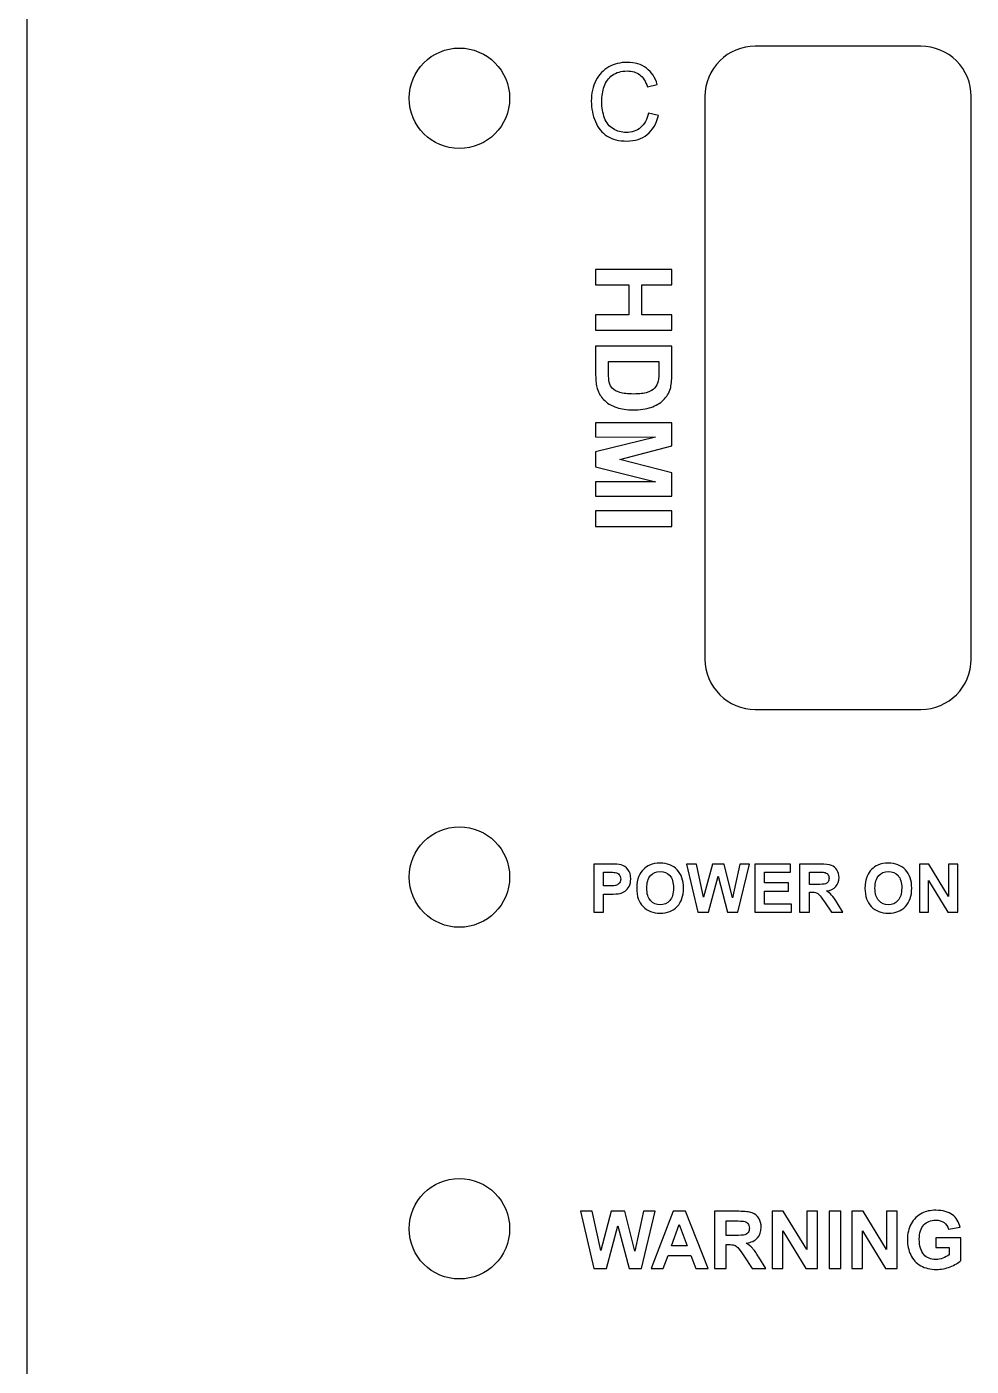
# Model space of a CAD drawing. Header units: millimetres. Extents: x -18 to 18, y -61 to 61.
# Drawn here: x -18.5 to 0.3, y -19.67 to 6.99 of the extents above; entities that cross this region are included whole.
import ezdxf

# ---------------------------------------------------------------- set-up
doc = ezdxf.new("R2010")
doc.units = ezdxf.units.MM
doc.header["$MEASUREMENT"] = 0
doc.layers.add('Layer 1', color=7, linetype='Continuous')

msp = doc.modelspace()

# ---------------------------------------------------------------- linework, layer by layer
at = {"layer": 'Layer 1', "lineweight": 25}
for points in [[(-18.5, 61), (-18.5, 61), (-18.5, -61), (-18.5, -61)], [(-0.7, 6.6), (-0.7, 6.6), (-4, 6.6), (-4, 6.6)], [(-5, 5.6), (-5, 5.6), (-5, -5.6), (-5, -5.6)], [(0.3, -5.6), (0.3, -5.6), (0.3, 5.6), (0.3, 5.6)], [(-0.7, -6.6), (-0.1477, -6.6), (0.3, -6.1523), (0.3, -5.6)], [(-4, -6.6), (-4, -6.6), (-0.7, -6.6), (-0.7, -6.6)]]:
    msp.add_open_spline(points, degree=3, dxfattribs=at)
for points, knots in [([(-8.8885, 5.563), (-8.8885, 6.1153), (-9.3362, 6.563), (-9.8885, 6.563), (-9.8885, 6.563), (-10.4408, 6.563), (-10.8885, 6.1153), (-10.8885, 5.563), (-10.8885, 5.563), (-10.8885, 5.0107), (-10.4408, 4.563), (-9.8885, 4.563), (-9.8885, 4.563), (-9.3362, 4.563), (-8.8885, 5.0107), (-8.8885, 5.563)], [0, 0, 0, 0, 0.2, 0.2, 0.2, 0.2, 0.4, 0.4, 0.4, 0.4, 0.6, 0.6, 0.6, 0.6, 1, 1, 1, 1]), ([(-4, 6.6), (-4.2652, 6.6), (-4.5196, 6.4946), (-4.7071, 6.3071), (-4.7071, 6.3071), (-4.8946, 6.1196), (-5, 5.8652), (-5, 5.6)], [0, 0, 0, 0, 0.3333333, 0.3333333, 0.3333333, 0.3333333, 1, 1, 1, 1]), ([(0.3, 5.6), (0.3, 5.8652), (0.1946, 6.1196), (0.0071, 6.3071), (0.0071, 6.3071), (-0.1804, 6.4946), (-0.4348, 6.6), (-0.7, 6.6)], [0, 0, 0, 0, 0.3333333, 0.3333333, 0.3333333, 0.3333333, 1, 1, 1, 1]), ([(-5, -5.6), (-5, -5.8652), (-4.8946, -6.1196), (-4.7071, -6.3071), (-4.7071, -6.3071), (-4.5196, -6.4946), (-4.2652, -6.6), (-4, -6.6)], [0, 0, 0, 0, 0.3333333, 0.3333333, 0.3333333, 0.3333333, 1, 1, 1, 1]), ([(-8.8885, -9.937), (-8.8885, -9.3847), (-9.3362, -8.937), (-9.8885, -8.937), (-9.8885, -8.937), (-10.4408, -8.937), (-10.8885, -9.3847), (-10.8885, -9.937), (-10.8885, -9.937), (-10.8885, -10.4893), (-10.4408, -10.937), (-9.8885, -10.937), (-9.8885, -10.937), (-9.3362, -10.937), (-8.8885, -10.4893), (-8.8885, -9.937)], [0, 0, 0, 0, 0.2, 0.2, 0.2, 0.2, 0.4, 0.4, 0.4, 0.4, 0.6, 0.6, 0.6, 0.6, 1, 1, 1, 1]), ([(-8.8885, -16.937), (-8.8885, -16.3847), (-9.3362, -15.937), (-9.8885, -15.937), (-9.8885, -15.937), (-10.4408, -15.937), (-10.8885, -16.3847), (-10.8885, -16.937), (-10.8885, -16.937), (-10.8885, -17.4893), (-10.4408, -17.937), (-9.8885, -17.937), (-9.8885, -17.937), (-9.3362, -17.937), (-8.8885, -17.4893), (-8.8885, -16.937)], [0, 0, 0, 0, 0.2, 0.2, 0.2, 0.2, 0.4, 0.4, 0.4, 0.4, 0.6, 0.6, 0.6, 0.6, 1, 1, 1, 1])]:
    msp.add_open_spline(points, degree=3, knots=knots, dxfattribs=at)
at = {"layer": 'Layer 1', "color": 250}
for points, knots in [([(-6.1255, 5.2688), (-6.1255, 5.2688), (-5.9244, 5.218), (-5.9244, 5.218), (-5.9244, 5.218), (-5.9664, 5.0533), (-6.0419, 4.928), (-6.1509, 4.8416), (-6.1509, 4.8416), (-6.2599, 4.7552), (-6.3932, 4.7118), (-6.5509, 4.7118), (-6.5509, 4.7118), (-6.7139, 4.7118), (-6.8465, 4.745), (-6.9488, 4.8116), (-6.9488, 4.8116), (-7.0511, 4.878), (-7.1287, 4.9743), (-7.182, 5.1002), (-7.182, 5.1002), (-7.2353, 5.2265), (-7.2621, 5.3616), (-7.2621, 5.5062), (-7.2621, 5.5062), (-7.2621, 5.6639), (-7.2321, 5.8015), (-7.1718, 5.919), (-7.1718, 5.919), (-7.1114, 6.0364), (-7.0257, 6.1257), (-6.9146, 6.1867), (-6.9146, 6.1867), (-6.8035, 6.2477), (-6.6811, 6.2781), (-6.5477, 6.2781), (-6.5477, 6.2781), (-6.396, 6.2781), (-6.2687, 6.2396), (-6.1657, 6.1624), (-6.1657, 6.1624), (-6.0623, 6.0851), (-5.9903, 5.9768), (-5.9498, 5.8371), (-5.9498, 5.8371), (-5.9498, 5.8371), (-6.1466, 5.7906), (-6.1466, 5.7906), (-6.1466, 5.7906), (-6.1815, 5.9006), (-6.2327, 5.9811), (-6.2994, 6.0311), (-6.2994, 6.0311), (-6.366, 6.0816), (-6.45, 6.1066), (-6.5512, 6.1066), (-6.5512, 6.1066), (-6.6673, 6.1066), (-6.7647, 6.0788), (-6.8426, 6.023), (-6.8426, 6.023), (-6.9206, 5.9673), (-6.9756, 5.8922), (-7.007, 5.7983), (-7.007, 5.7983), (-7.0388, 5.7041), (-7.0546, 5.6071), (-7.0546, 5.5073), (-7.0546, 5.5073), (-7.0546, 5.3785), (-7.0359, 5.266), (-6.9986, 5.17), (-6.9986, 5.17), (-6.9612, 5.0737), (-6.903, 5.0021), (-6.8239, 4.9545), (-6.8239, 4.9545), (-6.7449, 4.9069), (-6.6595, 4.8832), (-6.5675, 4.8832), (-6.5675, 4.8832), (-6.4553, 4.8832), (-6.3608, 4.9157), (-6.2831, 4.9803), (-6.2831, 4.9803), (-6.2055, 5.0452), (-6.153, 5.1411), (-6.1255, 5.2688)], [0, 0, 0, 0, 0.0434783, 0.0434783, 0.0434783, 0.0434783, 0.0869565, 0.0869565, 0.0869565, 0.0869565, 0.1304348, 0.1304348, 0.1304348, 0.1304348, 0.173913, 0.173913, 0.173913, 0.173913, 0.2173913, 0.2173913, 0.2173913, 0.2173913, 0.2608696, 0.2608696, 0.2608696, 0.2608696, 0.3043478, 0.3043478, 0.3043478, 0.3043478, 0.3478261, 0.3478261, 0.3478261, 0.3478261, 0.3913043, 0.3913043, 0.3913043, 0.3913043, 0.4347826, 0.4347826, 0.4347826, 0.4347826, 0.4782609, 0.4782609, 0.4782609, 0.4782609, 0.5217391, 0.5217391, 0.5217391, 0.5217391, 0.5652174, 0.5652174, 0.5652174, 0.5652174, 0.6086957, 0.6086957, 0.6086957, 0.6086957, 0.6521739, 0.6521739, 0.6521739, 0.6521739, 0.6956522, 0.6956522, 0.6956522, 0.6956522, 0.7391304, 0.7391304, 0.7391304, 0.7391304, 0.7826087, 0.7826087, 0.7826087, 0.7826087, 0.826087, 0.826087, 0.826087, 0.826087, 0.8695652, 0.8695652, 0.8695652, 0.8695652, 0.9130435, 0.9130435, 0.9130435, 0.9130435, 1, 1, 1, 1]), ([(-7.1758, 2.1582), (-7.1758, 2.1582), (-5.6603, 2.1582), (-5.6603, 2.1582), (-5.6603, 2.1582), (-5.6603, 2.1582), (-5.6603, 1.8513), (-5.6603, 1.8513), (-5.6603, 1.8513), (-5.6603, 1.8513), (-6.2572, 1.8513), (-6.2572, 1.8513), (-6.2572, 1.8513), (-6.2572, 1.8513), (-6.2572, 1.2544), (-6.2572, 1.2544), (-6.2572, 1.2544), (-6.2572, 1.2544), (-5.6603, 1.2544), (-5.6603, 1.2544), (-5.6603, 1.2544), (-5.6603, 1.2544), (-5.6603, 0.9475), (-5.6603, 0.9475), (-5.6603, 0.9475), (-5.6603, 0.9475), (-7.1758, 0.9475), (-7.1758, 0.9475), (-7.1758, 0.9475), (-7.1758, 0.9475), (-7.1758, 1.2544), (-7.1758, 1.2544), (-7.1758, 1.2544), (-7.1758, 1.2544), (-6.5133, 1.2544), (-6.5133, 1.2544), (-6.5133, 1.2544), (-6.5133, 1.2544), (-6.5133, 1.8513), (-6.5133, 1.8513), (-6.5133, 1.8513), (-6.5133, 1.8513), (-7.1758, 1.8513), (-7.1758, 1.8513), (-7.1758, 1.8513), (-7.1758, 1.8513), (-7.1758, 2.1582), (-7.1758, 2.1582)], [0, 0, 0, 0, 0.0769231, 0.0769231, 0.0769231, 0.0769231, 0.1538462, 0.1538462, 0.1538462, 0.1538462, 0.2307692, 0.2307692, 0.2307692, 0.2307692, 0.3076923, 0.3076923, 0.3076923, 0.3076923, 0.3846154, 0.3846154, 0.3846154, 0.3846154, 0.4615385, 0.4615385, 0.4615385, 0.4615385, 0.5384615, 0.5384615, 0.5384615, 0.5384615, 0.6153846, 0.6153846, 0.6153846, 0.6153846, 0.6923077, 0.6923077, 0.6923077, 0.6923077, 0.7692308, 0.7692308, 0.7692308, 0.7692308, 0.8461538, 0.8461538, 0.8461538, 0.8461538, 1, 1, 1, 1]), ([(-5.6603, 0.6297), (-5.6603, 0.6297), (-5.6603, 0.0716), (-5.6603, 0.0716), (-5.6603, 0.0716), (-5.6603, -0.0543), (-5.6698, -0.1503), (-5.6892, -0.2162), (-5.6892, -0.2162), (-5.7153, -0.3048), (-5.7619, -0.381), (-5.8289, -0.4441), (-5.8289, -0.4441), (-5.8956, -0.5076), (-5.9775, -0.5556), (-6.0745, -0.5888), (-6.0745, -0.5888), (-6.1711, -0.6216), (-6.2907, -0.6382), (-6.4325, -0.6382), (-6.4325, -0.6382), (-6.5574, -0.6382), (-6.6646, -0.6226), (-6.7549, -0.5916), (-6.7549, -0.5916), (-6.8654, -0.5538), (-6.9546, -0.4999), (-7.0227, -0.4297), (-7.0227, -0.4297), (-7.0746, -0.3768), (-7.1148, -0.3051), (-7.1437, -0.2152), (-7.1437, -0.2152), (-7.1652, -0.1478), (-7.1758, -0.0579), (-7.1758, 0.055), (-7.1758, 0.055), (-7.1758, 0.055), (-7.1758, 0.6297), (-7.1758, 0.6297), (-7.1758, 0.6297), (-7.1758, 0.6297), (-5.6603, 0.6297), (-5.6603, 0.6297)], [0, 0, 0, 0, 0.0833333, 0.0833333, 0.0833333, 0.0833333, 0.1666667, 0.1666667, 0.1666667, 0.1666667, 0.25, 0.25, 0.25, 0.25, 0.3333333, 0.3333333, 0.3333333, 0.3333333, 0.4166667, 0.4166667, 0.4166667, 0.4166667, 0.5, 0.5, 0.5, 0.5, 0.5833333, 0.5833333, 0.5833333, 0.5833333, 0.6666667, 0.6666667, 0.6666667, 0.6666667, 0.75, 0.75, 0.75, 0.75, 0.8333333, 0.8333333, 0.8333333, 0.8333333, 1, 1, 1, 1]), ([(-5.9164, 0.3228), (-5.9164, 0.3228), (-6.9197, 0.3228), (-6.9197, 0.3228), (-6.9197, 0.3228), (-6.9197, 0.3228), (-6.9197, 0.0952), (-6.9197, 0.0952), (-6.9197, 0.0952), (-6.9197, 0.0102), (-6.9148, -0.0512), (-6.9052, -0.0889), (-6.9052, -0.0889), (-6.8929, -0.1386), (-6.8717, -0.1796), (-6.8421, -0.212), (-6.8421, -0.212), (-6.8125, -0.2448), (-6.7638, -0.2713), (-6.696, -0.2917), (-6.696, -0.2917), (-6.6283, -0.3126), (-6.5355, -0.3228), (-6.4184, -0.3228), (-6.4184, -0.3228), (-6.3013, -0.3228), (-6.2117, -0.3126), (-6.1489, -0.2917), (-6.1489, -0.2917), (-6.0861, -0.2713), (-6.0374, -0.2424), (-6.0021, -0.2053), (-6.0021, -0.2053), (-5.9672, -0.1683), (-5.9432, -0.1214), (-5.9309, -0.0642), (-5.9309, -0.0642), (-5.9214, -0.0219), (-5.9164, 0.0617), (-5.9164, 0.1859), (-5.9164, 0.1859), (-5.9164, 0.1859), (-5.9164, 0.3228), (-5.9164, 0.3228)], [0, 0, 0, 0, 0.0833333, 0.0833333, 0.0833333, 0.0833333, 0.1666667, 0.1666667, 0.1666667, 0.1666667, 0.25, 0.25, 0.25, 0.25, 0.3333333, 0.3333333, 0.3333333, 0.3333333, 0.4166667, 0.4166667, 0.4166667, 0.4166667, 0.5, 0.5, 0.5, 0.5, 0.5833333, 0.5833333, 0.5833333, 0.5833333, 0.6666667, 0.6666667, 0.6666667, 0.6666667, 0.75, 0.75, 0.75, 0.75, 0.8333333, 0.8333333, 0.8333333, 0.8333333, 1, 1, 1, 1]), ([(-7.1758, -0.8946), (-7.1758, -0.8946), (-5.6603, -0.8946), (-5.6603, -0.8946), (-5.6603, -0.8946), (-5.6603, -0.8946), (-5.6603, -1.3542), (-5.6603, -1.3542), (-5.6603, -1.3542), (-5.6603, -1.3542), (-6.6939, -1.6259), (-6.6939, -1.6259), (-6.6939, -1.6259), (-6.6939, -1.6259), (-5.6603, -1.8943), (-5.6603, -1.8943), (-5.6603, -1.8943), (-5.6603, -1.8943), (-5.6603, -2.355), (-5.6603, -2.355), (-5.6603, -2.355), (-5.6603, -2.355), (-7.1758, -2.355), (-7.1758, -2.355), (-7.1758, -2.355), (-7.1758, -2.355), (-7.1758, -2.0714), (-7.1758, -2.0714), (-7.1758, -2.0714), (-7.1758, -2.0714), (-5.9827, -2.0703), (-5.9827, -2.0703), (-5.9827, -2.0703), (-5.9827, -2.0703), (-7.1758, -1.7716), (-7.1758, -1.7716), (-7.1758, -1.7716), (-7.1758, -1.7716), (-7.1758, -1.4766), (-7.1758, -1.4766), (-7.1758, -1.4766), (-7.1758, -1.4766), (-5.9827, -1.1793), (-5.9827, -1.1793), (-5.9827, -1.1793), (-5.9827, -1.1793), (-7.1758, -1.1782), (-7.1758, -1.1782), (-7.1758, -1.1782), (-7.1758, -1.1782), (-7.1758, -0.8946), (-7.1758, -0.8946)], [0, 0, 0, 0, 0.0714286, 0.0714286, 0.0714286, 0.0714286, 0.1428571, 0.1428571, 0.1428571, 0.1428571, 0.2142857, 0.2142857, 0.2142857, 0.2142857, 0.2857143, 0.2857143, 0.2857143, 0.2857143, 0.3571429, 0.3571429, 0.3571429, 0.3571429, 0.4285714, 0.4285714, 0.4285714, 0.4285714, 0.5, 0.5, 0.5, 0.5, 0.5714286, 0.5714286, 0.5714286, 0.5714286, 0.6428571, 0.6428571, 0.6428571, 0.6428571, 0.7142857, 0.7142857, 0.7142857, 0.7142857, 0.7857143, 0.7857143, 0.7857143, 0.7857143, 0.8571429, 0.8571429, 0.8571429, 0.8571429, 1, 1, 1, 1]), ([(-7.1758, -2.6513), (-7.1758, -2.6513), (-5.6603, -2.6513), (-5.6603, -2.6513), (-5.6603, -2.6513), (-5.6603, -2.6513), (-5.6603, -2.9582), (-5.6603, -2.9582), (-5.6603, -2.9582), (-5.6603, -2.9582), (-7.1758, -2.9582), (-7.1758, -2.9582), (-7.1758, -2.9582), (-7.1758, -2.9582), (-7.1758, -2.6513), (-7.1758, -2.6513)], [0, 0, 0, 0, 0.2, 0.2, 0.2, 0.2, 0.4, 0.4, 0.4, 0.4, 0.6, 0.6, 0.6, 0.6, 1, 1, 1, 1]), ([(-7.2121, -10.6384), (-7.2121, -10.6384), (-7.2121, -9.6785), (-7.2121, -9.6785), (-7.2121, -9.6785), (-7.2121, -9.6785), (-6.9013, -9.6785), (-6.9013, -9.6785), (-6.9013, -9.6785), (-6.7836, -9.6785), (-6.707, -9.6832), (-6.6712, -9.6928), (-6.6712, -9.6928), (-6.6162, -9.7074), (-6.5702, -9.7386), (-6.5331, -9.7869), (-6.5331, -9.7869), (-6.496, -9.8352), (-6.4775, -9.8975), (-6.4775, -9.9739), (-6.4775, -9.9739), (-6.4775, -10.0329), (-6.4882, -10.0823), (-6.5094, -10.1225), (-6.5094, -10.1225), (-6.5309, -10.1627), (-6.5579, -10.1942), (-6.5908, -10.2172), (-6.5908, -10.2172), (-6.6236, -10.24), (-6.6571, -10.2552), (-6.6911, -10.2626), (-6.6911, -10.2626), (-6.7373, -10.2717), (-6.8041, -10.2764), (-6.8917, -10.2764), (-6.8917, -10.2764), (-6.8917, -10.2764), (-7.0177, -10.2764), (-7.0177, -10.2764), (-7.0177, -10.2764), (-7.0177, -10.2764), (-7.0177, -10.6384), (-7.0177, -10.6384), (-7.0177, -10.6384), (-7.0177, -10.6384), (-7.2121, -10.6384), (-7.2121, -10.6384)], [0, 0, 0, 0, 0.0769231, 0.0769231, 0.0769231, 0.0769231, 0.1538462, 0.1538462, 0.1538462, 0.1538462, 0.2307692, 0.2307692, 0.2307692, 0.2307692, 0.3076923, 0.3076923, 0.3076923, 0.3076923, 0.3846154, 0.3846154, 0.3846154, 0.3846154, 0.4615385, 0.4615385, 0.4615385, 0.4615385, 0.5384615, 0.5384615, 0.5384615, 0.5384615, 0.6153846, 0.6153846, 0.6153846, 0.6153846, 0.6923077, 0.6923077, 0.6923077, 0.6923077, 0.7692308, 0.7692308, 0.7692308, 0.7692308, 0.8461538, 0.8461538, 0.8461538, 0.8461538, 1, 1, 1, 1]), ([(-7.0177, -9.8407), (-7.0177, -9.8407), (-7.0177, -10.1142), (-7.0177, -10.1142), (-7.0177, -10.1142), (-7.0177, -10.1142), (-6.9121, -10.1142), (-6.9121, -10.1142), (-6.9121, -10.1142), (-6.8359, -10.1142), (-6.7852, -10.1091), (-6.7595, -10.099), (-6.7595, -10.099), (-6.7338, -10.089), (-6.7137, -10.0733), (-6.6991, -10.0517), (-6.6991, -10.0517), (-6.6846, -10.0302), (-6.6772, -10.0054), (-6.6772, -9.9768), (-6.6772, -9.9768), (-6.6772, -9.9417), (-6.6875, -9.9129), (-6.7078, -9.8901), (-6.7078, -9.8901), (-6.7284, -9.8673), (-6.7541, -9.853), (-6.7856, -9.8472), (-6.7856, -9.8472), (-6.8086, -9.843), (-6.8549, -9.8407), (-6.9246, -9.8407), (-6.9246, -9.8407), (-6.9246, -9.8407), (-7.0177, -9.8407), (-7.0177, -9.8407)], [0, 0, 0, 0, 0.1, 0.1, 0.1, 0.1, 0.2, 0.2, 0.2, 0.2, 0.3, 0.3, 0.3, 0.3, 0.4, 0.4, 0.4, 0.4, 0.5, 0.5, 0.5, 0.5, 0.6, 0.6, 0.6, 0.6, 0.7, 0.7, 0.7, 0.7, 0.8, 0.8, 0.8, 0.8, 1, 1, 1, 1]), ([(-6.3582, -10.1643), (-6.3582, -10.0664), (-6.3434, -9.9842), (-6.3141, -9.9176), (-6.3141, -9.9176), (-6.2925, -9.8687), (-6.2625, -9.8247), (-6.2248, -9.7858), (-6.2248, -9.7858), (-6.187, -9.7469), (-6.1457, -9.7181), (-6.1008, -9.6991), (-6.1008, -9.6991), (-6.0409, -9.6738), (-5.9718, -9.6611), (-5.8936, -9.6611), (-5.8936, -9.6611), (-5.752, -9.6611), (-5.6389, -9.7051), (-5.5538, -9.7929), (-5.5538, -9.7929), (-5.4689, -9.881), (-5.4264, -10.0032), (-5.4264, -10.1598), (-5.4264, -10.1598), (-5.4264, -10.3151), (-5.4687, -10.4366), (-5.5529, -10.5242), (-5.5529, -10.5242), (-5.6371, -10.612), (-5.75, -10.6558), (-5.891, -10.6558), (-5.891, -10.6558), (-6.0337, -10.6558), (-6.1475, -10.6123), (-6.2317, -10.5249), (-6.2317, -10.5249), (-6.3159, -10.4378), (-6.3582, -10.3175), (-6.3582, -10.1643)], [0, 0, 0, 0, 0.0909091, 0.0909091, 0.0909091, 0.0909091, 0.1818182, 0.1818182, 0.1818182, 0.1818182, 0.2727273, 0.2727273, 0.2727273, 0.2727273, 0.3636364, 0.3636364, 0.3636364, 0.3636364, 0.4545455, 0.4545455, 0.4545455, 0.4545455, 0.5454545, 0.5454545, 0.5454545, 0.5454545, 0.6363636, 0.6363636, 0.6363636, 0.6363636, 0.7272727, 0.7272727, 0.7272727, 0.7272727, 0.8181818, 0.8181818, 0.8181818, 0.8181818, 1, 1, 1, 1]), ([(-6.1584, -10.1578), (-6.1584, -10.2666), (-6.1332, -10.3491), (-6.0829, -10.4054), (-6.0829, -10.4054), (-6.0326, -10.4614), (-5.9687, -10.4896), (-5.8914, -10.4896), (-5.8914, -10.4896), (-5.8139, -10.4896), (-5.7504, -10.4617), (-5.7006, -10.406), (-5.7006, -10.406), (-5.651, -10.3502), (-5.6262, -10.2666), (-5.6262, -10.1551), (-5.6262, -10.1551), (-5.6262, -10.045), (-5.6503, -9.9627), (-5.6988, -9.9087), (-5.6988, -9.9087), (-5.7471, -9.8544), (-5.8112, -9.8273), (-5.8914, -9.8273), (-5.8914, -9.8273), (-5.9714, -9.8273), (-6.036, -9.8548), (-6.0849, -9.9096), (-6.0849, -9.9096), (-6.1338, -9.9645), (-6.1584, -10.0472), (-6.1584, -10.1578)], [0, 0, 0, 0, 0.1111111, 0.1111111, 0.1111111, 0.1111111, 0.2222222, 0.2222222, 0.2222222, 0.2222222, 0.3333333, 0.3333333, 0.3333333, 0.3333333, 0.4444444, 0.4444444, 0.4444444, 0.4444444, 0.5555556, 0.5555556, 0.5555556, 0.5555556, 0.6666667, 0.6666667, 0.6666667, 0.6666667, 0.7777778, 0.7777778, 0.7777778, 0.7777778, 1, 1, 1, 1]), ([(-5.1433, -10.6384), (-5.1433, -10.6384), (-5.369, -9.6785), (-5.369, -9.6785), (-5.369, -9.6785), (-5.369, -9.6785), (-5.1692, -9.6785), (-5.1692, -9.6785), (-5.1692, -9.6785), (-5.1692, -9.6785), (-5.0265, -10.3379), (-5.0265, -10.3379), (-5.0265, -10.3379), (-5.0265, -10.3379), (-4.8513, -9.6785), (-4.8513, -9.6785), (-4.8513, -9.6785), (-4.8513, -9.6785), (-4.6203, -9.6785), (-4.6203, -9.6785), (-4.6203, -9.6785), (-4.6203, -9.6785), (-4.4527, -10.3491), (-4.4527, -10.3491), (-4.4527, -10.3491), (-4.4527, -10.3491), (-4.3066, -9.6785), (-4.3066, -9.6785), (-4.3066, -9.6785), (-4.3066, -9.6785), (-4.1115, -9.6785), (-4.1115, -9.6785), (-4.1115, -9.6785), (-4.1115, -9.6785), (-4.3427, -10.6384), (-4.3427, -10.6384), (-4.3427, -10.6384), (-4.3427, -10.6384), (-4.5503, -10.6384), (-4.5503, -10.6384), (-4.5503, -10.6384), (-4.5503, -10.6384), (-4.7396, -9.9207), (-4.7396, -9.9207), (-4.7396, -9.9207), (-4.7396, -9.9207), (-4.9302, -10.6384), (-4.9302, -10.6384), (-4.9302, -10.6384), (-4.9302, -10.6384), (-5.1433, -10.6384), (-5.1433, -10.6384)], [0, 0, 0, 0, 0.0714286, 0.0714286, 0.0714286, 0.0714286, 0.1428571, 0.1428571, 0.1428571, 0.1428571, 0.2142857, 0.2142857, 0.2142857, 0.2142857, 0.2857143, 0.2857143, 0.2857143, 0.2857143, 0.3571429, 0.3571429, 0.3571429, 0.3571429, 0.4285714, 0.4285714, 0.4285714, 0.4285714, 0.5, 0.5, 0.5, 0.5, 0.5714286, 0.5714286, 0.5714286, 0.5714286, 0.6428571, 0.6428571, 0.6428571, 0.6428571, 0.7142857, 0.7142857, 0.7142857, 0.7142857, 0.7857143, 0.7857143, 0.7857143, 0.7857143, 0.8571429, 0.8571429, 0.8571429, 0.8571429, 1, 1, 1, 1]), ([(-4.0098, -10.6384), (-4.0098, -10.6384), (-4.0098, -9.6785), (-4.0098, -9.6785), (-4.0098, -9.6785), (-4.0098, -9.6785), (-3.2993, -9.6785), (-3.2993, -9.6785), (-3.2993, -9.6785), (-3.2993, -9.6785), (-3.2993, -9.8407), (-3.2993, -9.8407), (-3.2993, -9.8407), (-3.2993, -9.8407), (-3.8154, -9.8407), (-3.8154, -9.8407), (-3.8154, -9.8407), (-3.8154, -9.8407), (-3.8154, -10.0539), (-3.8154, -10.0539), (-3.8154, -10.0539), (-3.8154, -10.0539), (-3.3355, -10.0539), (-3.3355, -10.0539), (-3.3355, -10.0539), (-3.3355, -10.0539), (-3.3355, -10.2161), (-3.3355, -10.2161), (-3.3355, -10.2161), (-3.3355, -10.2161), (-3.8154, -10.2161), (-3.8154, -10.2161), (-3.8154, -10.2161), (-3.8154, -10.2161), (-3.8154, -10.4762), (-3.8154, -10.4762), (-3.8154, -10.4762), (-3.8154, -10.4762), (-3.2805, -10.4762), (-3.2805, -10.4762), (-3.2805, -10.4762), (-3.2805, -10.4762), (-3.2805, -10.6384), (-3.2805, -10.6384), (-3.2805, -10.6384), (-3.2805, -10.6384), (-4.0098, -10.6384), (-4.0098, -10.6384)], [0, 0, 0, 0, 0.0769231, 0.0769231, 0.0769231, 0.0769231, 0.1538462, 0.1538462, 0.1538462, 0.1538462, 0.2307692, 0.2307692, 0.2307692, 0.2307692, 0.3076923, 0.3076923, 0.3076923, 0.3076923, 0.3846154, 0.3846154, 0.3846154, 0.3846154, 0.4615385, 0.4615385, 0.4615385, 0.4615385, 0.5384615, 0.5384615, 0.5384615, 0.5384615, 0.6153846, 0.6153846, 0.6153846, 0.6153846, 0.6923077, 0.6923077, 0.6923077, 0.6923077, 0.7692308, 0.7692308, 0.7692308, 0.7692308, 0.8461538, 0.8461538, 0.8461538, 0.8461538, 1, 1, 1, 1]), ([(-3.1156, -10.6384), (-3.1156, -10.6384), (-3.1156, -9.6785), (-3.1156, -9.6785), (-3.1156, -9.6785), (-3.1156, -9.6785), (-2.7074, -9.6785), (-2.7074, -9.6785), (-2.7074, -9.6785), (-2.6049, -9.6785), (-2.5302, -9.6872), (-2.4838, -9.7044), (-2.4838, -9.7044), (-2.4371, -9.7217), (-2.4, -9.7523), (-2.3721, -9.7963), (-2.3721, -9.7963), (-2.3441, -9.8405), (-2.33, -9.8908), (-2.33, -9.9475), (-2.33, -9.9475), (-2.33, -10.0197), (-2.351, -10.0791), (-2.3933, -10.1261), (-2.3933, -10.1261), (-2.4355, -10.173), (-2.4985, -10.2025), (-2.5825, -10.2148), (-2.5825, -10.2148), (-2.5407, -10.2391), (-2.5063, -10.2659), (-2.4793, -10.2952), (-2.4793, -10.2952), (-2.452, -10.3245), (-2.4154, -10.3765), (-2.3694, -10.4512), (-2.3694, -10.4512), (-2.3694, -10.4512), (-2.2523, -10.6384), (-2.2523, -10.6384), (-2.2523, -10.6384), (-2.2523, -10.6384), (-2.484, -10.6384), (-2.484, -10.6384), (-2.484, -10.6384), (-2.484, -10.6384), (-2.623, -10.4288), (-2.623, -10.4288), (-2.623, -10.4288), (-2.6728, -10.3544), (-2.707, -10.3075), (-2.7255, -10.2881), (-2.7255, -10.2881), (-2.7438, -10.2688), (-2.7633, -10.2554), (-2.7838, -10.2483), (-2.7838, -10.2483), (-2.8046, -10.2411), (-2.8372, -10.2376), (-2.8819, -10.2376), (-2.8819, -10.2376), (-2.8819, -10.2376), (-2.9212, -10.2376), (-2.9212, -10.2376), (-2.9212, -10.2376), (-2.9212, -10.2376), (-2.9212, -10.6384), (-2.9212, -10.6384), (-2.9212, -10.6384), (-2.9212, -10.6384), (-3.1156, -10.6384), (-3.1156, -10.6384)], [0, 0, 0, 0, 0.0526316, 0.0526316, 0.0526316, 0.0526316, 0.1052632, 0.1052632, 0.1052632, 0.1052632, 0.1578947, 0.1578947, 0.1578947, 0.1578947, 0.2105263, 0.2105263, 0.2105263, 0.2105263, 0.2631579, 0.2631579, 0.2631579, 0.2631579, 0.3157895, 0.3157895, 0.3157895, 0.3157895, 0.3684211, 0.3684211, 0.3684211, 0.3684211, 0.4210526, 0.4210526, 0.4210526, 0.4210526, 0.4736842, 0.4736842, 0.4736842, 0.4736842, 0.5263158, 0.5263158, 0.5263158, 0.5263158, 0.5789474, 0.5789474, 0.5789474, 0.5789474, 0.6315789, 0.6315789, 0.6315789, 0.6315789, 0.6842105, 0.6842105, 0.6842105, 0.6842105, 0.7368421, 0.7368421, 0.7368421, 0.7368421, 0.7894737, 0.7894737, 0.7894737, 0.7894737, 0.8421053, 0.8421053, 0.8421053, 0.8421053, 0.8947368, 0.8947368, 0.8947368, 0.8947368, 1, 1, 1, 1]), ([(-2.9212, -10.0847), (-2.9212, -10.0847), (-2.7778, -10.0847), (-2.7778, -10.0847), (-2.7778, -10.0847), (-2.6849, -10.0847), (-2.627, -10.0807), (-2.6038, -10.0729), (-2.6038, -10.0729), (-2.5807, -10.0651), (-2.5624, -10.0514), (-2.5495, -10.0322), (-2.5495, -10.0322), (-2.5363, -10.013), (-2.5298, -9.9889), (-2.5298, -9.9601), (-2.5298, -9.9601), (-2.5298, -9.9277), (-2.5385, -9.9017), (-2.5557, -9.8816), (-2.5557, -9.8816), (-2.5729, -9.8617), (-2.5973, -9.8492), (-2.6286, -9.8441), (-2.6286, -9.8441), (-2.6444, -9.8419), (-2.6916, -9.8407), (-2.77, -9.8407), (-2.77, -9.8407), (-2.77, -9.8407), (-2.9212, -9.8407), (-2.9212, -9.8407), (-2.9212, -9.8407), (-2.9212, -9.8407), (-2.9212, -10.0847), (-2.9212, -10.0847)], [0, 0, 0, 0, 0.1, 0.1, 0.1, 0.1, 0.2, 0.2, 0.2, 0.2, 0.3, 0.3, 0.3, 0.3, 0.4, 0.4, 0.4, 0.4, 0.5, 0.5, 0.5, 0.5, 0.6, 0.6, 0.6, 0.6, 0.7, 0.7, 0.7, 0.7, 0.8, 0.8, 0.8, 0.8, 1, 1, 1, 1]), ([(-1.8153, -10.1643), (-1.8153, -10.0664), (-1.8005, -9.9842), (-1.7712, -9.9176), (-1.7712, -9.9176), (-1.7496, -9.8687), (-1.7196, -9.8247), (-1.6819, -9.7858), (-1.6819, -9.7858), (-1.6441, -9.7469), (-1.6028, -9.7181), (-1.5579, -9.6991), (-1.5579, -9.6991), (-1.498, -9.6738), (-1.4289, -9.6611), (-1.3507, -9.6611), (-1.3507, -9.6611), (-1.2091, -9.6611), (-1.096, -9.7051), (-1.0109, -9.7929), (-1.0109, -9.7929), (-0.926, -9.881), (-0.8835, -10.0032), (-0.8835, -10.1598), (-0.8835, -10.1598), (-0.8835, -10.3151), (-0.9258, -10.4366), (-1.01, -10.5242), (-1.01, -10.5242), (-1.0942, -10.612), (-1.2071, -10.6558), (-1.3481, -10.6558), (-1.3481, -10.6558), (-1.4908, -10.6558), (-1.6046, -10.6123), (-1.6888, -10.5249), (-1.6888, -10.5249), (-1.773, -10.4378), (-1.8153, -10.3175), (-1.8153, -10.1643)], [0, 0, 0, 0, 0.0909091, 0.0909091, 0.0909091, 0.0909091, 0.1818182, 0.1818182, 0.1818182, 0.1818182, 0.2727273, 0.2727273, 0.2727273, 0.2727273, 0.3636364, 0.3636364, 0.3636364, 0.3636364, 0.4545455, 0.4545455, 0.4545455, 0.4545455, 0.5454545, 0.5454545, 0.5454545, 0.5454545, 0.6363636, 0.6363636, 0.6363636, 0.6363636, 0.7272727, 0.7272727, 0.7272727, 0.7272727, 0.8181818, 0.8181818, 0.8181818, 0.8181818, 1, 1, 1, 1]), ([(-1.6155, -10.1578), (-1.6155, -10.2666), (-1.5903, -10.3491), (-1.54, -10.4054), (-1.54, -10.4054), (-1.4897, -10.4614), (-1.4258, -10.4896), (-1.3485, -10.4896), (-1.3485, -10.4896), (-1.271, -10.4896), (-1.2075, -10.4617), (-1.1577, -10.406), (-1.1577, -10.406), (-1.1081, -10.3502), (-1.0833, -10.2666), (-1.0833, -10.1551), (-1.0833, -10.1551), (-1.0833, -10.045), (-1.1074, -9.9627), (-1.1559, -9.9087), (-1.1559, -9.9087), (-1.2042, -9.8544), (-1.2683, -9.8273), (-1.3485, -9.8273), (-1.3485, -9.8273), (-1.4285, -9.8273), (-1.4931, -9.8548), (-1.542, -9.9096), (-1.542, -9.9096), (-1.5909, -9.9645), (-1.6155, -10.0472), (-1.6155, -10.1578)], [0, 0, 0, 0, 0.1111111, 0.1111111, 0.1111111, 0.1111111, 0.2222222, 0.2222222, 0.2222222, 0.2222222, 0.3333333, 0.3333333, 0.3333333, 0.3333333, 0.4444444, 0.4444444, 0.4444444, 0.4444444, 0.5555556, 0.5555556, 0.5555556, 0.5555556, 0.6666667, 0.6666667, 0.6666667, 0.6666667, 0.7777778, 0.7777778, 0.7777778, 0.7777778, 1, 1, 1, 1]), ([(-0.7322, -10.6384), (-0.7322, -10.6384), (-0.7322, -9.6785), (-0.7322, -9.6785), (-0.7322, -9.6785), (-0.7322, -9.6785), (-0.5441, -9.6785), (-0.5441, -9.6785), (-0.5441, -9.6785), (-0.5441, -9.6785), (-0.1491, -10.3218), (-0.1491, -10.3218), (-0.1491, -10.3218), (-0.1491, -10.3218), (-0.1491, -9.6785), (-0.1491, -9.6785), (-0.1491, -9.6785), (-0.1491, -9.6785), (0.0306, -9.6785), (0.0306, -9.6785), (0.0306, -9.6785), (0.0306, -9.6785), (0.0306, -10.6384), (0.0306, -10.6384), (0.0306, -10.6384), (0.0306, -10.6384), (-0.1636, -10.6384), (-0.1636, -10.6384), (-0.1636, -10.6384), (-0.1636, -10.6384), (-0.5526, -10.0074), (-0.5526, -10.0074), (-0.5526, -10.0074), (-0.5526, -10.0074), (-0.5526, -10.6384), (-0.5526, -10.6384), (-0.5526, -10.6384), (-0.5526, -10.6384), (-0.7322, -10.6384), (-0.7322, -10.6384)], [0, 0, 0, 0, 0.0909091, 0.0909091, 0.0909091, 0.0909091, 0.1818182, 0.1818182, 0.1818182, 0.1818182, 0.2727273, 0.2727273, 0.2727273, 0.2727273, 0.3636364, 0.3636364, 0.3636364, 0.3636364, 0.4545455, 0.4545455, 0.4545455, 0.4545455, 0.5454545, 0.5454545, 0.5454545, 0.5454545, 0.6363636, 0.6363636, 0.6363636, 0.6363636, 0.7272727, 0.7272727, 0.7272727, 0.7272727, 0.8181818, 0.8181818, 0.8181818, 0.8181818, 1, 1, 1, 1]), ([(-7.2116, -17.7271), (-7.2116, -17.7271), (-7.4788, -16.5904), (-7.4788, -16.5904), (-7.4788, -16.5904), (-7.4788, -16.5904), (-7.2423, -16.5904), (-7.2423, -16.5904), (-7.2423, -16.5904), (-7.2423, -16.5904), (-7.0732, -17.3712), (-7.0732, -17.3712), (-7.0732, -17.3712), (-7.0732, -17.3712), (-6.8658, -16.5904), (-6.8658, -16.5904), (-6.8658, -16.5904), (-6.8658, -16.5904), (-6.5922, -16.5904), (-6.5922, -16.5904), (-6.5922, -16.5904), (-6.5922, -16.5904), (-6.3938, -17.3845), (-6.3938, -17.3845), (-6.3938, -17.3845), (-6.3938, -17.3845), (-6.2207, -16.5904), (-6.2207, -16.5904), (-6.2207, -16.5904), (-6.2207, -16.5904), (-5.9898, -16.5904), (-5.9898, -16.5904), (-5.9898, -16.5904), (-5.9898, -16.5904), (-6.2636, -17.7271), (-6.2636, -17.7271), (-6.2636, -17.7271), (-6.2636, -17.7271), (-6.5094, -17.7271), (-6.5094, -17.7271), (-6.5094, -17.7271), (-6.5094, -17.7271), (-6.7335, -16.8773), (-6.7335, -16.8773), (-6.7335, -16.8773), (-6.7335, -16.8773), (-6.9592, -17.7271), (-6.9592, -17.7271), (-6.9592, -17.7271), (-6.9592, -17.7271), (-7.2116, -17.7271), (-7.2116, -17.7271)], [0, 0, 0, 0, 0.0714286, 0.0714286, 0.0714286, 0.0714286, 0.1428571, 0.1428571, 0.1428571, 0.1428571, 0.2142857, 0.2142857, 0.2142857, 0.2142857, 0.2857143, 0.2857143, 0.2857143, 0.2857143, 0.3571429, 0.3571429, 0.3571429, 0.3571429, 0.4285714, 0.4285714, 0.4285714, 0.4285714, 0.5, 0.5, 0.5, 0.5, 0.5714286, 0.5714286, 0.5714286, 0.5714286, 0.6428571, 0.6428571, 0.6428571, 0.6428571, 0.7142857, 0.7142857, 0.7142857, 0.7142857, 0.7857143, 0.7857143, 0.7857143, 0.7857143, 0.8571429, 0.8571429, 0.8571429, 0.8571429, 1, 1, 1, 1]), ([(-4.933, -17.7271), (-4.933, -17.7271), (-5.1809, -17.7271), (-5.1809, -17.7271), (-5.1809, -17.7271), (-5.1809, -17.7271), (-5.279, -17.4683), (-5.279, -17.4683), (-5.279, -17.4683), (-5.279, -17.4683), (-5.7349, -17.4683), (-5.7349, -17.4683), (-5.7349, -17.4683), (-5.7349, -17.4683), (-5.8294, -17.7271), (-5.8294, -17.7271), (-5.8294, -17.7271), (-5.8294, -17.7271), (-6.0728, -17.7271), (-6.0728, -17.7271), (-6.0728, -17.7271), (-6.0728, -17.7271), (-5.6315, -16.5904), (-5.6315, -16.5904), (-5.6315, -16.5904), (-5.6315, -16.5904), (-5.3883, -16.5904), (-5.3883, -16.5904), (-5.3883, -16.5904), (-5.3883, -16.5904), (-4.933, -17.7271), (-4.933, -17.7271)], [0, 0, 0, 0, 0.1111111, 0.1111111, 0.1111111, 0.1111111, 0.2222222, 0.2222222, 0.2222222, 0.2222222, 0.3333333, 0.3333333, 0.3333333, 0.3333333, 0.4444444, 0.4444444, 0.4444444, 0.4444444, 0.5555556, 0.5555556, 0.5555556, 0.5555556, 0.6666667, 0.6666667, 0.6666667, 0.6666667, 0.7777778, 0.7777778, 0.7777778, 0.7777778, 1, 1, 1, 1]), ([(-4.8105, -17.7271), (-4.8105, -17.7271), (-4.8105, -16.5904), (-4.8105, -16.5904), (-4.8105, -16.5904), (-4.8105, -16.5904), (-4.3271, -16.5904), (-4.3271, -16.5904), (-4.3271, -16.5904), (-4.2057, -16.5904), (-4.1173, -16.6008), (-4.0623, -16.6211), (-4.0623, -16.6211), (-4.007, -16.6415), (-3.9631, -16.6778), (-3.93, -16.7299), (-3.93, -16.7299), (-3.8969, -16.7823), (-3.8802, -16.8418), (-3.8802, -16.909), (-3.8802, -16.909), (-3.8802, -16.9945), (-3.9051, -17.0648), (-3.9551, -17.1204), (-3.9551, -17.1204), (-4.0051, -17.176), (-4.0797, -17.2109), (-4.1792, -17.2254), (-4.1792, -17.2254), (-4.1297, -17.2543), (-4.089, -17.286), (-4.057, -17.3207), (-4.057, -17.3207), (-4.0247, -17.3554), (-3.9813, -17.417), (-3.9268, -17.5054), (-3.9268, -17.5054), (-3.9268, -17.5054), (-3.7882, -17.7271), (-3.7882, -17.7271), (-3.7882, -17.7271), (-3.7882, -17.7271), (-4.0625, -17.7271), (-4.0625, -17.7271), (-4.0625, -17.7271), (-4.0625, -17.7271), (-4.2271, -17.4789), (-4.2271, -17.4789), (-4.2271, -17.4789), (-4.2861, -17.3908), (-4.3266, -17.3353), (-4.3485, -17.3122), (-4.3485, -17.3122), (-4.3702, -17.2895), (-4.3933, -17.2736), (-4.4176, -17.2651), (-4.4176, -17.2651), (-4.4422, -17.2567), (-4.4808, -17.2524), (-4.5338, -17.2524), (-4.5338, -17.2524), (-4.5338, -17.2524), (-4.5803, -17.2524), (-4.5803, -17.2524), (-4.5803, -17.2524), (-4.5803, -17.2524), (-4.5803, -17.7271), (-4.5803, -17.7271), (-4.5803, -17.7271), (-4.5803, -17.7271), (-4.8105, -17.7271), (-4.8105, -17.7271)], [0, 0, 0, 0, 0.0526316, 0.0526316, 0.0526316, 0.0526316, 0.1052632, 0.1052632, 0.1052632, 0.1052632, 0.1578947, 0.1578947, 0.1578947, 0.1578947, 0.2105263, 0.2105263, 0.2105263, 0.2105263, 0.2631579, 0.2631579, 0.2631579, 0.2631579, 0.3157895, 0.3157895, 0.3157895, 0.3157895, 0.3684211, 0.3684211, 0.3684211, 0.3684211, 0.4210526, 0.4210526, 0.4210526, 0.4210526, 0.4736842, 0.4736842, 0.4736842, 0.4736842, 0.5263158, 0.5263158, 0.5263158, 0.5263158, 0.5789474, 0.5789474, 0.5789474, 0.5789474, 0.6315789, 0.6315789, 0.6315789, 0.6315789, 0.6842105, 0.6842105, 0.6842105, 0.6842105, 0.7368421, 0.7368421, 0.7368421, 0.7368421, 0.7894737, 0.7894737, 0.7894737, 0.7894737, 0.8421053, 0.8421053, 0.8421053, 0.8421053, 0.8947368, 0.8947368, 0.8947368, 0.8947368, 1, 1, 1, 1]), ([(-4.5803, -17.0715), (-4.5803, -17.0715), (-4.4105, -17.0715), (-4.4105, -17.0715), (-4.4105, -17.0715), (-4.3004, -17.0715), (-4.2319, -17.0667), (-4.2044, -17.0574), (-4.2044, -17.0574), (-4.1771, -17.0482), (-4.1554, -17.032), (-4.1401, -17.0093), (-4.1401, -17.0093), (-4.1244, -16.9865), (-4.1168, -16.958), (-4.1168, -16.9238), (-4.1168, -16.9238), (-4.1168, -16.8855), (-4.1271, -16.8548), (-4.1475, -16.831), (-4.1475, -16.831), (-4.1678, -16.8074), (-4.1967, -16.7926), (-4.2337, -16.7865), (-4.2337, -16.7865), (-4.2525, -16.7839), (-4.3083, -16.7825), (-4.4012, -16.7825), (-4.4012, -16.7825), (-4.4012, -16.7825), (-4.5803, -16.7825), (-4.5803, -16.7825), (-4.5803, -16.7825), (-4.5803, -16.7825), (-4.5803, -17.0715), (-4.5803, -17.0715)], [0, 0, 0, 0, 0.1, 0.1, 0.1, 0.1, 0.2, 0.2, 0.2, 0.2, 0.3, 0.3, 0.3, 0.3, 0.4, 0.4, 0.4, 0.4, 0.5, 0.5, 0.5, 0.5, 0.6, 0.6, 0.6, 0.6, 0.7, 0.7, 0.7, 0.7, 0.8, 0.8, 0.8, 0.8, 1, 1, 1, 1]), ([(-3.6641, -17.7271), (-3.6641, -17.7271), (-3.6641, -16.5904), (-3.6641, -16.5904), (-3.6641, -16.5904), (-3.6641, -16.5904), (-3.4413, -16.5904), (-3.4413, -16.5904), (-3.4413, -16.5904), (-3.4413, -16.5904), (-2.9735, -17.3522), (-2.9735, -17.3522), (-2.9735, -17.3522), (-2.9735, -17.3522), (-2.9735, -16.5904), (-2.9735, -16.5904), (-2.9735, -16.5904), (-2.9735, -16.5904), (-2.7608, -16.5904), (-2.7608, -16.5904), (-2.7608, -16.5904), (-2.7608, -16.5904), (-2.7608, -17.7271), (-2.7608, -17.7271), (-2.7608, -17.7271), (-2.7608, -17.7271), (-2.9907, -17.7271), (-2.9907, -17.7271), (-2.9907, -17.7271), (-2.9907, -17.7271), (-3.4514, -16.9799), (-3.4514, -16.9799), (-3.4514, -16.9799), (-3.4514, -16.9799), (-3.4514, -17.7271), (-3.4514, -17.7271), (-3.4514, -17.7271), (-3.4514, -17.7271), (-3.6641, -17.7271), (-3.6641, -17.7271)], [0, 0, 0, 0, 0.0909091, 0.0909091, 0.0909091, 0.0909091, 0.1818182, 0.1818182, 0.1818182, 0.1818182, 0.2727273, 0.2727273, 0.2727273, 0.2727273, 0.3636364, 0.3636364, 0.3636364, 0.3636364, 0.4545455, 0.4545455, 0.4545455, 0.4545455, 0.5454545, 0.5454545, 0.5454545, 0.5454545, 0.6363636, 0.6363636, 0.6363636, 0.6363636, 0.7272727, 0.7272727, 0.7272727, 0.7272727, 0.8181818, 0.8181818, 0.8181818, 0.8181818, 1, 1, 1, 1]), ([(-2.5256, -17.7271), (-2.5256, -17.7271), (-2.5256, -16.5904), (-2.5256, -16.5904), (-2.5256, -16.5904), (-2.5256, -16.5904), (-2.2955, -16.5904), (-2.2955, -16.5904), (-2.2955, -16.5904), (-2.2955, -16.5904), (-2.2955, -17.7271), (-2.2955, -17.7271), (-2.2955, -17.7271), (-2.2955, -17.7271), (-2.5256, -17.7271), (-2.5256, -17.7271)], [0, 0, 0, 0, 0.2, 0.2, 0.2, 0.2, 0.4, 0.4, 0.4, 0.4, 0.6, 0.6, 0.6, 0.6, 1, 1, 1, 1]), ([(-2.0766, -17.7271), (-2.0766, -17.7271), (-2.0766, -16.5904), (-2.0766, -16.5904), (-2.0766, -16.5904), (-2.0766, -16.5904), (-1.8538, -16.5904), (-1.8538, -16.5904), (-1.8538, -16.5904), (-1.8538, -16.5904), (-1.386, -17.3522), (-1.386, -17.3522), (-1.386, -17.3522), (-1.386, -17.3522), (-1.386, -16.5904), (-1.386, -16.5904), (-1.386, -16.5904), (-1.386, -16.5904), (-1.1733, -16.5904), (-1.1733, -16.5904), (-1.1733, -16.5904), (-1.1733, -16.5904), (-1.1733, -17.7271), (-1.1733, -17.7271), (-1.1733, -17.7271), (-1.1733, -17.7271), (-1.4032, -17.7271), (-1.4032, -17.7271), (-1.4032, -17.7271), (-1.4032, -17.7271), (-1.8639, -16.9799), (-1.8639, -16.9799), (-1.8639, -16.9799), (-1.8639, -16.9799), (-1.8639, -17.7271), (-1.8639, -17.7271), (-1.8639, -17.7271), (-1.8639, -17.7271), (-2.0766, -17.7271), (-2.0766, -17.7271)], [0, 0, 0, 0, 0.0909091, 0.0909091, 0.0909091, 0.0909091, 0.1818182, 0.1818182, 0.1818182, 0.1818182, 0.2727273, 0.2727273, 0.2727273, 0.2727273, 0.3636364, 0.3636364, 0.3636364, 0.3636364, 0.4545455, 0.4545455, 0.4545455, 0.4545455, 0.5454545, 0.5454545, 0.5454545, 0.5454545, 0.6363636, 0.6363636, 0.6363636, 0.6363636, 0.7272727, 0.7272727, 0.7272727, 0.7272727, 0.8181818, 0.8181818, 0.8181818, 0.8181818, 1, 1, 1, 1]), ([(-0.4016, -17.3096), (-0.4016, -17.3096), (-0.4016, -17.1175), (-0.4016, -17.1175), (-0.4016, -17.1175), (-0.4016, -17.1175), (0.0921, -17.1175), (0.0921, -17.1175), (0.0921, -17.1175), (0.0921, -17.1175), (0.0921, -17.571), (0.0921, -17.571), (0.0921, -17.571), (0.0442, -17.6178), (-0.0253, -17.6588), (-0.1166, -17.6946), (-0.1166, -17.6946), (-0.2076, -17.73), (-0.3, -17.7477), (-0.3936, -17.7477), (-0.3936, -17.7477), (-0.5124, -17.7477), (-0.6159, -17.7229), (-0.7043, -17.6729), (-0.7043, -17.6729), (-0.7924, -17.6229), (-0.8588, -17.5512), (-0.9032, -17.4583), (-0.9032, -17.4583), (-0.9477, -17.3654), (-0.9699, -17.2641), (-0.9699, -17.1548), (-0.9699, -17.1548), (-0.9699, -17.0363), (-0.945, -16.931), (-0.8956, -16.8386), (-0.8956, -16.8386), (-0.8458, -16.7466), (-0.7733, -16.6756), (-0.6778, -16.6264), (-0.6778, -16.6264), (-0.6048, -16.5886), (-0.5143, -16.5698), (-0.4058, -16.5698), (-0.4058, -16.5698), (-0.2648, -16.5698), (-0.1545, -16.5994), (-0.0751, -16.6587), (-0.0751, -16.6587), (0.004, -16.7182), (0.0551, -16.8), (0.0779, -16.9048), (0.0779, -16.9048), (0.0779, -16.9048), (-0.1507, -16.9476), (-0.1507, -16.9476), (-0.1507, -16.9476), (-0.1666, -16.8918), (-0.1968, -16.8476), (-0.241, -16.8151), (-0.241, -16.8151), (-0.2849, -16.7828), (-0.3399, -16.7667), (-0.4061, -16.7667), (-0.4061, -16.7667), (-0.5061, -16.7667), (-0.5857, -16.7984), (-0.6447, -16.8622), (-0.6447, -16.8622), (-0.7037, -16.9259), (-0.7334, -17.0204), (-0.7334, -17.1455), (-0.7334, -17.1455), (-0.7334, -17.2807), (-0.7035, -17.3821), (-0.6437, -17.4496), (-0.6437, -17.4496), (-0.5836, -17.517), (-0.5053, -17.5509), (-0.4082, -17.5509), (-0.4082, -17.5509), (-0.3603, -17.5509), (-0.3121, -17.5414), (-0.264, -17.5226), (-0.264, -17.5226), (-0.2156, -17.5038), (-0.1743, -17.4808), (-0.1396, -17.4538), (-0.1396, -17.4538), (-0.1396, -17.4538), (-0.1396, -17.3096), (-0.1396, -17.3096), (-0.1396, -17.3096), (-0.1396, -17.3096), (-0.4016, -17.3096), (-0.4016, -17.3096)], [0, 0, 0, 0, 0.04, 0.04, 0.04, 0.04, 0.08, 0.08, 0.08, 0.08, 0.12, 0.12, 0.12, 0.12, 0.16, 0.16, 0.16, 0.16, 0.2, 0.2, 0.2, 0.2, 0.24, 0.24, 0.24, 0.24, 0.28, 0.28, 0.28, 0.28, 0.32, 0.32, 0.32, 0.32, 0.36, 0.36, 0.36, 0.36, 0.4, 0.4, 0.4, 0.4, 0.44, 0.44, 0.44, 0.44, 0.48, 0.48, 0.48, 0.48, 0.52, 0.52, 0.52, 0.52, 0.56, 0.56, 0.56, 0.56, 0.6, 0.6, 0.6, 0.6, 0.64, 0.64, 0.64, 0.64, 0.68, 0.68, 0.68, 0.68, 0.72, 0.72, 0.72, 0.72, 0.76, 0.76, 0.76, 0.76, 0.8, 0.8, 0.8, 0.8, 0.84, 0.84, 0.84, 0.84, 0.88, 0.88, 0.88, 0.88, 0.92, 0.92, 0.92, 0.92, 1, 1, 1, 1]), ([(-5.3537, -17.2762), (-5.3537, -17.2762), (-5.5116, -16.8556), (-5.5116, -16.8556), (-5.5116, -16.8556), (-5.5116, -16.8556), (-5.6651, -17.2762), (-5.6651, -17.2762), (-5.6651, -17.2762), (-5.6651, -17.2762), (-5.3537, -17.2762), (-5.3537, -17.2762)], [0, 0, 0, 0, 0.25, 0.25, 0.25, 0.25, 0.5, 0.5, 0.5, 0.5, 1, 1, 1, 1])]:
    msp.add_open_spline(points, degree=3, knots=knots, dxfattribs=at)

doc.saveas('drawing.dxf')
